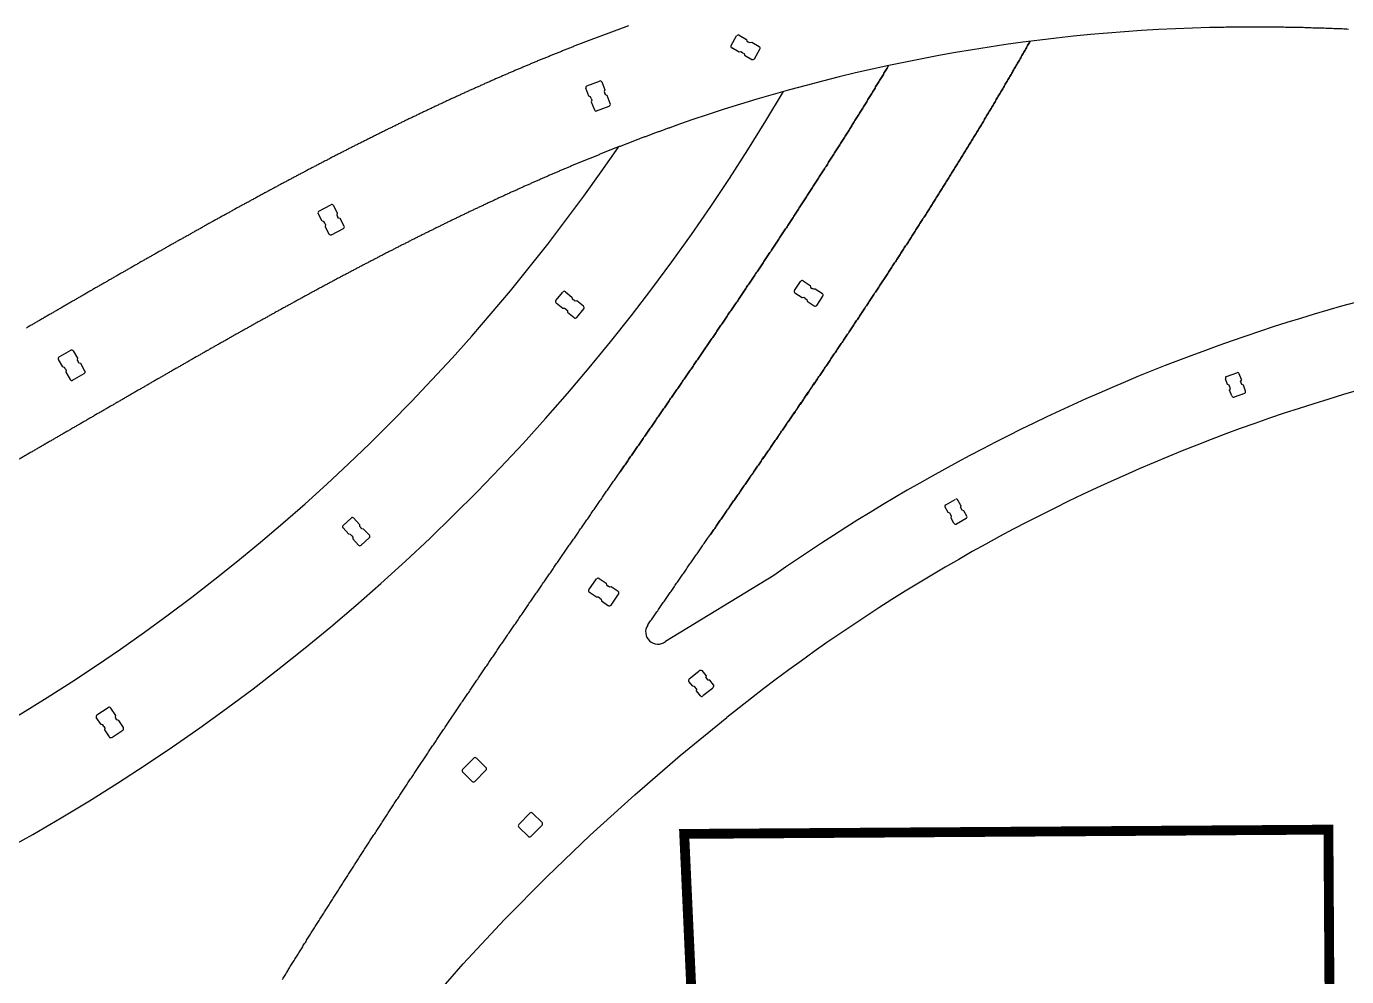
# Model space of a CAD drawing. Header units: inches. Extents: x 499362 to 502582, y 2542122 to 2545349.
# Drawn here: x 501401.6 to 501509.7, y 2543410.5 to 2543488.3 of the extents above; entities that cross this region are included whole.
import ezdxf

# ---------------------------------------------------------------- set-up
doc = ezdxf.new("R2010")
doc.units = ezdxf.units.IN
doc.header["$MEASUREMENT"] = 0
doc.linetypes.add('ACAD_ISO04W100', pattern=[30, 24, -3, 0, -3])
doc.linetypes.add('DASH', pattern=[0.35, 0.25, -0.1])
doc.layers.add('0-段落划分', color=2, linetype='Continuous')
doc.layers.add('桥-立柱', color=5, linetype='Continuous')

# ---------------------------------------------------------------- blocks, each defined once
blk = doc.blocks.new('A$C035667EC')
at = {"layer": '桥-立柱', "color": 1, "linetype": 'Continuous'}
for p, q in [((501459.35, 2543486.75), (501459.8, 2543487.53)), ((501460.01, 2543487.58), (501460.61, 2543487.23)), ((501460.61, 2543487.23), (501460.65, 2543487.1)), ((501460.65, 2543487.1), (501460.78, 2543487.02)), ((501460.91, 2543486.95), (501460.78, 2543487.02)), ((501461.05, 2543486.98), (501460.91, 2543486.95)), ((501461.65, 2543486.64), (501461.05, 2543486.98)), ((501460.02, 2543486.19), (501459.41, 2543486.54)), ((501460.15, 2543486.23), (501460.02, 2543486.19)), ((501460.28, 2543486.15), (501460.15, 2543486.23)), ((501460.28, 2543486.15), (501460.41, 2543486.08)), ((501460.41, 2543486.08), (501460.45, 2543485.94)), ((501460.45, 2543485.94), (501461.06, 2543485.6)), ((501461.26, 2543485.65), (501461.71, 2543486.43)), ((501447.54, 2543483.43), (501448.57, 2543483.83)), ((501448.76, 2543483.75), (501449.02, 2543483.1)), ((501447.71, 2543482.59), (501447.46, 2543483.24)), ((501447.84, 2543482.53), (501447.71, 2543482.59)), ((501447.9, 2543482.39), (501447.84, 2543482.53)), ((501447.9, 2543482.39), (501447.95, 2543482.25)), ((501449.02, 2543483.1), (501448.96, 2543482.97)), ((501448.96, 2543482.97), (501449.01, 2543482.83)), ((501449.07, 2543482.69), (501449.01, 2543482.83)), ((501449.2, 2543482.63), (501449.07, 2543482.69)), ((501449.45, 2543481.98), (501449.2, 2543482.63)), ((501447.95, 2543482.25), (501447.89, 2543482.12)), ((501447.89, 2543482.12), (501448.15, 2543481.47)), ((501448.34, 2543481.38), (501449.37, 2543481.78)), ((501425.87, 2543472.36), (501425.54, 2543472.98)), ((501425.6, 2543473.18), (501426.58, 2543473.69)), ((501426.78, 2543473.63), (501427.1, 2543473.01)), ((501427.1, 2543473.01), (501427.06, 2543472.87)), ((501427.06, 2543472.87), (501427.13, 2543472.74)), ((501427.2, 2543472.61), (501427.13, 2543472.74)), ((501426, 2543472.32), (501425.87, 2543472.36)), ((501426.07, 2543472.18), (501426, 2543472.32)), ((501426.07, 2543472.18), (501426.14, 2543472.05)), ((501426.14, 2543472.05), (501426.1, 2543471.92)), ((501426.1, 2543471.92), (501426.42, 2543471.3)), ((501426.63, 2543471.23), (501427.6, 2543471.75)), ((501427.34, 2543472.57), (501427.2, 2543472.61)), ((501427.66, 2543471.95), (501427.34, 2543472.57)), ((501464.54, 2543466.67), (501465.04, 2543467.42)), ((501465.24, 2543467.46), (501465.83, 2543467.07)), ((501445, 2543465.85), (501445.57, 2543466.55)), ((501445.78, 2543466.57), (501446.32, 2543466.13)), ((501465.16, 2543466.07), (501464.58, 2543466.46)), ((501465.83, 2543467.07), (501465.85, 2543466.93)), ((501465.85, 2543466.93), (501465.98, 2543466.85)), ((501466.1, 2543466.77), (501465.98, 2543466.85)), ((501466.24, 2543466.79), (501466.1, 2543466.77)), ((501466.82, 2543466.41), (501466.24, 2543466.79)), ((501466.37, 2543465.45), (501466.87, 2543466.2)), ((501445.57, 2543465.2), (501445.03, 2543465.64)), ((501445.71, 2543465.21), (501445.57, 2543465.2)), ((501445.83, 2543465.12), (501445.71, 2543465.21)), ((501445.83, 2543465.12), (501445.95, 2543465.03)), ((501446.32, 2543466.13), (501446.34, 2543465.99)), ((501446.34, 2543465.99), (501446.46, 2543465.9)), ((501446.57, 2543465.81), (501446.46, 2543465.9)), ((501446.71, 2543465.82), (501446.57, 2543465.81)), ((501447.26, 2543465.38), (501446.71, 2543465.82)), ((501446.72, 2543464.47), (501447.28, 2543465.17)), ((501465.3, 2543466.1), (501465.16, 2543466.07)), ((501465.42, 2543466.02), (501465.3, 2543466.1)), ((501465.42, 2543466.02), (501465.55, 2543465.93)), ((501465.55, 2543465.93), (501465.58, 2543465.8)), ((501465.58, 2543465.8), (501466.16, 2543465.41)), ((501445.95, 2543465.03), (501445.96, 2543464.89)), ((501445.96, 2543464.89), (501446.51, 2543464.45)), ((501404.62, 2543460.42), (501404.27, 2543461.02)), ((501404.33, 2543461.23), (501405.28, 2543461.78)), ((501405.48, 2543461.73), (501405.84, 2543461.12)), ((501405.84, 2543461.12), (501405.8, 2543460.98)), ((501405.8, 2543460.98), (501405.87, 2543460.85)), ((501405.95, 2543460.72), (501405.87, 2543460.85)), ((501404.76, 2543460.38), (501404.62, 2543460.42)), ((501404.84, 2543460.25), (501404.76, 2543460.38)), ((501404.84, 2543460.25), (501404.91, 2543460.12)), ((501404.91, 2543460.12), (501404.88, 2543459.99)), ((501404.88, 2543459.99), (501405.23, 2543459.38)), ((501405.43, 2543459.33), (501406.38, 2543459.88)), ((501406.09, 2543460.69), (501405.95, 2543460.72)), ((501406.44, 2543460.08), (501406.09, 2543460.69)), ((501427.58, 2543447.44), (501428.24, 2543448.04)), ((501428.46, 2543448.03), (501428.93, 2543447.51)), ((501428.04, 2543446.71), (501427.57, 2543447.23)), ((501428.18, 2543446.7), (501428.04, 2543446.71)), ((501428.28, 2543446.59), (501428.18, 2543446.7)), ((501428.93, 2543447.51), (501428.92, 2543447.37)), ((501428.92, 2543447.37), (501429.02, 2543447.26)), ((501429.12, 2543447.15), (501429.02, 2543447.26)), ((501429.26, 2543447.14), (501429.12, 2543447.15)), ((501429.73, 2543446.63), (501429.26, 2543447.14)), ((501428.28, 2543446.59), (501428.38, 2543446.48)), ((501428.38, 2543446.48), (501428.38, 2543446.34)), ((501428.38, 2543446.34), (501428.85, 2543445.82)), ((501429.06, 2543445.81), (501429.72, 2543446.41)), ((501447.71, 2543442.15), (501448.33, 2543443.06)), ((501448.54, 2543443.1), (501449.12, 2543442.7)), ((501449.12, 2543442.7), (501449.14, 2543442.56)), ((501449.14, 2543442.56), (501449.27, 2543442.47)), ((501449.39, 2543442.39), (501449.27, 2543442.47)), ((501449.53, 2543442.41), (501449.39, 2543442.39)), ((501450.11, 2543442.02), (501449.53, 2543442.41)), ((501448.32, 2543441.55), (501447.75, 2543441.94)), ((501448.46, 2543441.57), (501448.32, 2543441.55)), ((501448.59, 2543441.49), (501448.46, 2543441.57)), ((501448.59, 2543441.49), (501448.71, 2543441.4)), ((501448.71, 2543441.4), (501448.73, 2543441.26)), ((501449.52, 2543440.9), (501450.14, 2543441.81)), ((501448.73, 2543441.26), (501449.31, 2543440.86)), ((501455.92, 2543434.87), (501456.7, 2543435.5)), ((501457.3, 2543435.15), (501456.99, 2543435.54)), ((501457.3, 2543435.15), (501457.28, 2543435.01)), ((501457.47, 2543434.77), (501457.28, 2543435.01)), ((501456.21, 2543434.27), (501455.89, 2543434.66)), ((501456.35, 2543434.25), (501456.21, 2543434.27)), ((501456.54, 2543434.02), (501456.35, 2543434.25)), ((501456.52, 2543433.88), (501456.54, 2543434.02)), ((501456.83, 2543433.49), (501456.52, 2543433.88)), ((501457.82, 2543434.09), (501457.04, 2543433.47)), ((501457.61, 2543434.76), (501457.47, 2543434.77)), ((501457.92, 2543434.37), (501457.61, 2543434.76)), ((501407.76, 2543431.12), (501407.37, 2543431.7)), ((501407.42, 2543431.91), (501408.34, 2543432.51)), ((501408.54, 2543432.47), (501408.93, 2543431.88)), ((501408.93, 2543431.88), (501408.9, 2543431.75)), ((501408.9, 2543431.75), (501408.98, 2543431.62)), ((501409.06, 2543431.5), (501408.98, 2543431.62)), ((501407.9, 2543431.09), (501407.76, 2543431.12)), ((501407.98, 2543430.96), (501407.9, 2543431.09)), ((501407.98, 2543430.96), (501408.06, 2543430.84)), ((501408.06, 2543430.84), (501408.03, 2543430.7)), ((501408.03, 2543430.7), (501408.42, 2543430.11)), ((501408.63, 2543430.07), (501409.54, 2543430.67)), ((501409.2, 2543431.47), (501409.06, 2543431.5)), ((501409.59, 2543430.88), (501409.2, 2543431.47)), ((501438.27, 2543428.37), (501437.36, 2543427.44)), ((501439.27, 2543427.6), (501438.49, 2543428.37)), ((501438.15, 2543426.46), (501437.37, 2543427.23)), ((501439.27, 2543427.39), (501438.36, 2543426.46)), ((501442.87, 2543423.87), (501441.96, 2543422.94)), ((501443.87, 2543423.1), (501443.08, 2543423.87)), ((501442.75, 2543421.96), (501441.96, 2543422.73)), ((501443.87, 2543422.89), (501442.96, 2543421.96))]:
    blk.add_line(p, q, dxfattribs=at)
at = {"layer": '桥-立柱', "color": 1, "ltscale": 10}
for p, q in [((501499.92, 2543459.64), (501500.77, 2543459.94)), ((501501.13, 2543459.38), (501500.96, 2543459.85)), ((501500, 2543458.98), (501499.83, 2543459.45)), ((501500.13, 2543458.92), (501500, 2543458.98)), ((501500.23, 2543458.63), (501500.13, 2543458.92)), ((501500.17, 2543458.51), (501500.23, 2543458.63)), ((501501.13, 2543459.38), (501501.07, 2543459.25)), ((501501.17, 2543458.97), (501501.07, 2543459.25)), ((501501.3, 2543458.91), (501501.17, 2543458.97)), ((501501.47, 2543458.44), (501501.3, 2543458.91)), ((501500.34, 2543458.04), (501500.17, 2543458.51)), ((501501.38, 2543458.25), (501500.53, 2543457.94)), ((501477.11, 2543448.48), (501476.87, 2543448.92)), ((501476.93, 2543449.12), (501477.71, 2543449.56)), ((501478.16, 2543449.07), (501477.92, 2543449.5)), ((501478.16, 2543449.07), (501478.12, 2543448.93)), ((501478.27, 2543448.67), (501478.12, 2543448.93)), ((501477.25, 2543448.44), (501477.11, 2543448.48)), ((501477.4, 2543448.18), (501477.25, 2543448.44)), ((501477.36, 2543448.04), (501477.4, 2543448.18)), ((501477.6, 2543447.61), (501477.36, 2543448.04)), ((501478.59, 2543447.99), (501477.81, 2543447.55)), ((501478.41, 2543448.63), (501478.27, 2543448.67)), ((501478.65, 2543448.19), (501478.41, 2543448.63))]:
    blk.add_line(p, q, dxfattribs=at)
at = {"layer": '桥-立柱', "color": 1, "linetype": 'Continuous'}
for centre, radius, start, end in [((501459.48, 2543486.67), 0.15, 150.1613, 240.1613), ((501459.93, 2543487.45), 0.15, 60.1613, 150.1613), ((501461.13, 2543485.73), 0.15, 240.1613, 330.1613), ((501461.58, 2543486.51), 0.15, 330.1613, 60.1613), ((501448.62, 2543483.69), 0.15, 21.344, 111.344), ((501447.6, 2543483.29), 0.15, 111.344, 201.344), ((501448.29, 2543481.52), 0.15, 201.344, 291.344), ((501449.31, 2543481.92), 0.15, 291.344, 21.344), ((501425.67, 2543473.05), 0.15, 117.7663, 207.7663), ((501426.65, 2543473.56), 0.15, 27.7663, 117.7663), ((501427.53, 2543471.88), 0.15, 297.7663, 27.7663), ((501426.56, 2543471.37), 0.15, 207.7663, 297.7663), ((501465.16, 2543467.34), 0.15, 56.3032, 146.3032), ((501445.69, 2543466.46), 0.15, 51.2088, 141.2088), ((501464.66, 2543466.59), 0.15, 146.3032, 236.3032), ((501466.74, 2543466.28), 0.15, 326.3032, 56.3032), ((501445.12, 2543465.75), 0.15, 141.2088, 231.2088), ((501447.17, 2543465.27), 0.15, 321.2088, 51.2088), ((501466.24, 2543465.53), 0.15, 236.3032, 326.3032), ((501446.6, 2543464.56), 0.15, 231.2088, 321.2088), ((501404.4, 2543461.1), 0.15, 120.0944, 210.0944), ((501405.35, 2543461.65), 0.15, 30.0944, 120.0944), ((501406.31, 2543460.01), 0.15, 300.0944, 30.0944), ((501405.36, 2543459.46), 0.15, 210.0944, 300.0944), ((501428.35, 2543447.93), 0.15, 42.2564, 132.2564), ((501427.68, 2543447.33), 0.15, 132.2564, 222.2564), ((501428.96, 2543445.92), 0.15, 222.2564, 312.2564), ((501429.62, 2543446.53), 0.15, 312.2564, 42.2564), ((501448.46, 2543442.97), 0.15, 55.4091, 145.4091), ((501447.83, 2543442.07), 0.15, 145.4091, 235.4091), ((501450.02, 2543441.89), 0.15, 325.4091, 55.4091), ((501449.4, 2543440.99), 0.15, 235.4091, 325.4091), ((501456.01, 2543434.75), 0.15, 128.7335, 218.7335), ((501456.87, 2543435.3), 0.264, 64.2258, 131.3138), ((501457.67, 2543434.31), 0.264, 306.1533, 13.2413), ((501456.95, 2543433.58), 0.15, 218.7335, 308.7335), ((501407.5, 2543431.78), 0.15, 123.3039, 213.3039), ((501408.42, 2543432.39), 0.15, 33.3039, 123.3039), ((501409.46, 2543430.8), 0.15, 303.3039, 33.3039), ((501408.54, 2543430.2), 0.15, 213.3039, 303.3039), ((501438.38, 2543428.27), 0.15, 45.6108, 135.6108), ((501437.47, 2543427.34), 0.15, 135.6108, 225.6108), ((501439.17, 2543427.5), 0.15, 315.6108, 45.6108), ((501438.26, 2543426.57), 0.15, 225.6108, 315.6108), ((501442.07, 2543422.84), 0.15, 135.6108, 225.6108), ((501442.98, 2543423.77), 0.15, 45.6108, 135.6108), ((501443.76, 2543423), 0.15, 315.6108, 45.6108), ((501442.85, 2543422.07), 0.15, 225.6108, 315.6108)]:
    blk.add_arc(centre, radius, start, end, dxfattribs=at)
at = {"layer": '桥-立柱', "color": 1, "ltscale": 10}
for centre, start, end in [((501500.82, 2543459.8), 19.6349, 109.6349), ((501499.97, 2543459.5), 109.6349, 199.6349), ((501500.48, 2543458.09), 199.6349, 289.6349), ((501501.33, 2543458.39), 289.6349, 19.6349), ((501477, 2543448.99), 119.1842, 209.1842), ((501477.79, 2543449.43), 29.1842, 119.1842), ((501478.52, 2543448.12), 299.1842, 29.1842), ((501477.73, 2543447.68), 209.1842, 299.1842)]:
    blk.add_arc(centre, 0.15, start, end, dxfattribs=at)
blk = doc.blocks.new('A$C3A006F90')
at = {"layer": '0-段落划分', "color": 2}
blk.add_line((501462.85, 2543443.33), (501453.98, 2543437.93), dxfattribs=at)
at = {"layer": '0-段落划分', "color": 2, "flags": 128}
for points in [[(501450.95, 2543488.35, -0.000515), (501450.66, 2543488.24, -0.000512), (501450.36, 2543488.14, -0.000509), (501450.07, 2543488.03, -0.000506), (501449.77, 2543487.92, -0.000503), (501449.48, 2543487.81, -0.0005), (501449.19, 2543487.7, -0.000497), (501448.89, 2543487.59, -0.000494), (501448.6, 2543487.48, -0.000491), (501448.31, 2543487.37, -0.000489), (501448.01, 2543487.26, -0.000486), (501447.72, 2543487.15, -0.000483), (501447.43, 2543487.04, -0.00048), (501447.14, 2543486.92, -0.000477), (501446.85, 2543486.81, -0.000474), (501446.55, 2543486.7, -0.000471), (501446.26, 2543486.58, -0.000468), (501445.97, 2543486.47, -0.000465), (501445.68, 2543486.35, -0.000462), (501445.39, 2543486.23, -0.000459), (501445.1, 2543486.12, -0.000456), (501444.81, 2543486, -0.000453), (501444.52, 2543485.88, -0.00045), (501444.23, 2543485.76, -0.000447), (501443.94, 2543485.65, -0.000444), (501443.65, 2543485.53, -0.000441), (501443.36, 2543485.41, -0.000438), (501443.07, 2543485.29, -0.000435), (501442.79, 2543485.16, -0.000433), (501442.5, 2543485.04, -0.00043), (501442.21, 2543484.92, -0.000427), (501441.92, 2543484.8, -0.000424), (501441.63, 2543484.68, -0.000421), (501441.35, 2543484.55, -0.000418), (501441.06, 2543484.43, -0.000415), (501440.77, 2543484.31, -0.000412), (501440.49, 2543484.18, -0.000409), (501440.2, 2543484.06, -0.000406), (501439.91, 2543483.93, -0.000403), (501439.63, 2543483.8, -0.0004), (501439.34, 2543483.68, -0.000397), (501439.05, 2543483.55, -0.000394), (501438.77, 2543483.42, -0.000391), (501438.48, 2543483.29, -0.000388), (501438.2, 2543483.17, -0.000385), (501437.91, 2543483.04, -0.000383), (501437.63, 2543482.91, -0.00038), (501437.34, 2543482.78, -0.000377), (501437.06, 2543482.65, -0.000374), (501436.78, 2543482.52, -0.000371), (501436.49, 2543482.39, -0.000368), (501436.21, 2543482.26, -0.000365), (501435.93, 2543482.13, -0.000362), (501435.64, 2543481.99, -0.000359), (501435.36, 2543481.86, -0.000356), (501435.08, 2543481.73, -0.000353), (501434.79, 2543481.59, -0.00035), (501434.51, 2543481.46, -0.000347), (501434.23, 2543481.33, -0.000344), (501433.95, 2543481.19, -0.000341), (501433.66, 2543481.06, -0.000339), (501433.38, 2543480.92, -0.000336), (501433.1, 2543480.79, -0.000333), (501432.82, 2543480.65, -0.00033), (501432.54, 2543480.52, -0.000327), (501432.26, 2543480.38, -0.000324), (501431.98, 2543480.24, -0.000321), (501431.7, 2543480.1, -0.000318), (501431.42, 2543479.97, -0.000315), (501431.14, 2543479.83, -0.000312), (501430.86, 2543479.69, -0.000309), (501430.58, 2543479.55, -0.000306), (501430.3, 2543479.41, -0.000303), (501430.02, 2543479.27, -0.0003), (501429.74, 2543479.13, -0.000298), (501429.46, 2543478.99, -0.000295), (501429.18, 2543478.85, -0.000292), (501428.9, 2543478.71, -0.000289), (501428.62, 2543478.57, -0.000286), (501428.34, 2543478.43, -0.000283), (501428.07, 2543478.29, -0.00028), (501427.79, 2543478.15, -0.000277), (501427.51, 2543478, -0.000274), (501427.23, 2543477.86, -0.000271), (501426.95, 2543477.72, -0.000268), (501426.68, 2543477.58, -0.000265), (501426.4, 2543477.43, -0.000262), (501426.12, 2543477.29, -0.00026), (501425.84, 2543477.15, -0.000257), (501425.57, 2543477, -0.000254), (501425.29, 2543476.86, -0.000251), (501425.01, 2543476.71, -0.000248), (501424.74, 2543476.57, -0.000245), (501424.46, 2543476.42, -0.000242), (501424.19, 2543476.28, -0.000239), (501423.91, 2543476.13, -0.000236), (501423.63, 2543475.98, -0.000233), (501423.36, 2543475.84, -0.00023), (501423.08, 2543475.69, -0.000227), (501422.81, 2543475.54, -0.000225), (501422.53, 2543475.4, -0.000222), (501422.26, 2543475.25, -0.000219), (501421.98, 2543475.1, -0.000216), (501421.71, 2543474.95, -0.000213), (501421.43, 2543474.81, -0.00021), (501421.16, 2543474.66, -0.000207), (501420.88, 2543474.51, -0.000204), (501420.61, 2543474.36, -0.000201), (501420.34, 2543474.21, -0.000198), (501420.06, 2543474.06, -0.000195), (501419.79, 2543473.91, -0.000193), (501419.51, 2543473.76, -0.00019), (501419.24, 2543473.62, -0.000187), (501418.97, 2543473.47, -0.000184), (501418.69, 2543473.32, -0.000181), (501418.42, 2543473.16, -0.000178), (501418.15, 2543473.01, -0.000175), (501417.88, 2543472.86, -0.000172), (501417.6, 2543472.71, -0.000169), (501417.33, 2543472.56, -0.000166), (501417.06, 2543472.41, -0.000163), (501416.78, 2543472.26, -0.000161), (501416.51, 2543472.11, -0.000158), (501416.24, 2543471.96, -0.000155), (501415.97, 2543471.8, -0.000152), (501415.7, 2543471.65, -0.000149), (501415.42, 2543471.5, -0.000146), (501415.15, 2543471.35, -0.000143), (501414.88, 2543471.19, -0.00014), (501414.61, 2543471.04, -0.000137), (501414.34, 2543470.89, -0.000134), (501414.06, 2543470.74, -0.000132), (501413.79, 2543470.58, -0.000129), (501413.52, 2543470.43, -0.000126), (501413.25, 2543470.28, -0.000122), (501412.98, 2543470.12, -0.00012), (501412.71, 2543469.97, -0.000117), (501412.44, 2543469.82, -0.000114), (501412.17, 2543469.66, -0.000111), (501411.9, 2543469.51, -0.000108), (501411.63, 2543469.35, -0.000105), (501411.35, 2543469.2, -0.000102), (501411.08, 2543469.05, -0.000099), (501410.81, 2543468.89, -0.000097), (501410.54, 2543468.74, -0.000094), (501410.27, 2543468.58, -0.000091), (501410, 2543468.43, -0.000088), (501409.73, 2543468.27, -0.000085), (501409.46, 2543468.12, -0.000082), (501409.19, 2543467.96, -0.000079), (501408.92, 2543467.81, -0.000076), (501408.65, 2543467.65, -0.000073), (501408.38, 2543467.5, -0.000071), (501408.11, 2543467.34, -0.000068), (501407.84, 2543467.19, -0.000065), (501407.57, 2543467.03, -0.000062), (501407.3, 2543466.88, -0.000059), (501407.03, 2543466.72, -0.000056), (501406.76, 2543466.57, -0.000053), (501406.49, 2543466.41, -0.00005), (501406.22, 2543466.25, -0.000048), (501405.95, 2543466.1, -0.000045), (501405.68, 2543465.94, -0.000042), (501405.41, 2543465.79, -0.000039), (501405.14, 2543465.63, -0.000036), (501404.88, 2543465.48, -0.000033), (501404.61, 2543465.32, -0.00003), (501404.34, 2543465.16, -0.000027), (501404.07, 2543465.01, -0.000024), (501403.8, 2543464.85, -0.000022), (501403.53, 2543464.7, -0.000019), (501403.26, 2543464.54, -0.000016), (501402.99, 2543464.38, -0.000013), (501402.72, 2543464.23, -0.00001), (501402.45, 2543464.07, -0.000007), (501402.18, 2543463.91, -0.000004), (501401.91, 2543463.76, -0.000001), (501401.64, 2543463.6, -0.000001)], [(501509.91, 2543488.06, -0.000326), (501509.65, 2543488.08, -0.000328), (501509.38, 2543488.09, -0.00033), (501509.11, 2543488.1, -0.000332), (501508.85, 2543488.11, -0.000335), (501508.58, 2543488.12, -0.000337), (501508.32, 2543488.13, -0.000339), (501508.05, 2543488.14, -0.000341), (501507.78, 2543488.15, -0.000343), (501507.52, 2543488.16, -0.000345), (501507.25, 2543488.17, -0.000348), (501506.99, 2543488.17, -0.00035), (501506.72, 2543488.18, -0.000352), (501506.46, 2543488.19, -0.000354), (501506.19, 2543488.2, -0.000356), (501505.93, 2543488.2, -0.000358), (501505.66, 2543488.21, -0.00036), (501505.4, 2543488.21, -0.000363), (501505.13, 2543488.22, -0.000365), (501504.87, 2543488.22, -0.000367), (501504.6, 2543488.23, -0.000369), (501504.34, 2543488.23, -0.000371), (501504.07, 2543488.23, -0.000373), (501503.81, 2543488.24, -0.000375), (501503.54, 2543488.24, -0.000377), (501503.28, 2543488.24, -0.00038), (501503.01, 2543488.24, -0.000382), (501502.75, 2543488.25, -0.000384), (501502.49, 2543488.25, -0.000386), (501502.22, 2543488.25, -0.000388), (501501.96, 2543488.25, -0.00039), (501501.69, 2543488.25, -0.000392), (501501.43, 2543488.24, -0.000394), (501501.17, 2543488.24, -0.000396), (501500.9, 2543488.24, -0.000398), (501500.64, 2543488.24, -0.000401), (501500.37, 2543488.24, -0.000403), (501500.11, 2543488.23, -0.000405), (501499.85, 2543488.23, -0.000407), (501499.58, 2543488.22, -0.000409), (501499.32, 2543488.22, -0.000411), (501499.06, 2543488.21, -0.000413), (501498.79, 2543488.21, -0.000438), (501498.52, 2543488.2, -0.000438)], [(501457.66, 2543446.69, -0.000002), (501457.89, 2543447.03, -0.000005), (501458.12, 2543447.36, -0.000008), (501458.35, 2543447.69, -0.000012), (501458.58, 2543448.03, -0.000015), (501458.81, 2543448.36, -0.000018), (501459.04, 2543448.69, -0.000022), (501459.27, 2543449.03, -0.000025), (501459.5, 2543449.36, -0.000028), (501459.73, 2543449.7, -0.000031), (501459.97, 2543450.03, -0.000035), (501460.2, 2543450.37, -0.000038), (501460.43, 2543450.7, -0.000041), (501460.66, 2543451.03, -0.000045), (501460.89, 2543451.37, -0.000048), (501461.12, 2543451.7, -0.000051), (501461.35, 2543452.04, -0.000055), (501461.58, 2543452.37, -0.000058), (501461.81, 2543452.71, -0.000061), (501462.04, 2543453.04, -0.000065), (501462.28, 2543453.38, -0.000068), (501462.51, 2543453.72, -0.000071), (501462.74, 2543454.05, -0.000075), (501462.97, 2543454.39, -0.000078), (501463.2, 2543454.72, -0.000081), (501463.43, 2543455.06, -0.000084), (501463.66, 2543455.4, -0.000088), (501463.89, 2543455.73, -0.000091), (501464.12, 2543456.07, -0.000094), (501464.35, 2543456.41, -0.000098), (501464.58, 2543456.74, -0.000101), (501464.81, 2543457.08, -0.000104), (501465.04, 2543457.42, -0.000108), (501465.27, 2543457.76, -0.000111), (501465.5, 2543458.09, -0.000114), (501465.73, 2543458.43, -0.000118), (501465.96, 2543458.77, -0.000121), (501466.19, 2543459.11, -0.000125), (501466.43, 2543459.45, -0.00013), (501466.66, 2543459.79, -0.000134), (501466.89, 2543460.13, -0.000137), (501467.12, 2543460.47, -0.00014), (501467.34, 2543460.81, -0.000144), (501467.57, 2543461.15, -0.000147), (501467.8, 2543461.49, -0.000151), (501468.03, 2543461.83, -0.000154), (501468.26, 2543462.17, -0.000158), (501468.49, 2543462.51, -0.000161), (501468.72, 2543462.85, -0.000165), (501468.95, 2543463.19, -0.000168), (501469.17, 2543463.53, -0.000172), (501469.4, 2543463.87, -0.000175), (501469.63, 2543464.22, -0.000179), (501469.86, 2543464.56, -0.000182), (501470.09, 2543464.9, -0.000186), (501470.31, 2543465.24, -0.000189), (501470.54, 2543465.59, -0.000193), (501470.77, 2543465.93, -0.000196), (501470.99, 2543466.27, -0.0002), (501471.22, 2543466.62, -0.000203), (501471.45, 2543466.96, -0.000207), (501471.67, 2543467.3, -0.00021), (501471.9, 2543467.65, -0.000214), (501472.12, 2543467.99, -0.000217), (501472.35, 2543468.34, -0.000221), (501472.57, 2543468.68, -0.000224), (501472.8, 2543469.03, -0.000228), (501473.02, 2543469.37, -0.000232), (501473.25, 2543469.72, -0.000235), (501473.47, 2543470.07, -0.000239), (501473.7, 2543470.41, -0.000242), (501473.92, 2543470.76, -0.000246), (501474.14, 2543471.11, -0.000249), (501474.37, 2543471.46, -0.000253), (501474.59, 2543471.8, -0.000257), (501474.81, 2543472.15, -0.00026), (501475.03, 2543472.5, -0.000264), (501475.26, 2543472.85, -0.000267), (501475.48, 2543473.2, -0.000271), (501475.7, 2543473.55, -0.000274), (501475.92, 2543473.9, -0.000278), (501476.14, 2543474.25, -0.000282), (501476.36, 2543474.6, -0.000285), (501476.58, 2543474.95, -0.000289), (501476.8, 2543475.3, -0.000293), (501477.02, 2543475.65, -0.000296), (501477.24, 2543476, -0.0003), (501477.46, 2543476.36, -0.000303), (501477.68, 2543476.71, -0.000307), (501477.9, 2543477.06, -0.000311), (501478.11, 2543477.41, -0.000314), (501478.33, 2543477.77, -0.000318), (501478.55, 2543478.12, -0.000322), (501478.76, 2543478.48, -0.000325), (501478.98, 2543478.83, -0.000329), (501479.2, 2543479.19, -0.000332), (501479.41, 2543479.54, -0.000336), (501479.63, 2543479.9, -0.00034), (501479.84, 2543480.25, -0.000343), (501480.06, 2543480.61, -0.000347), (501480.27, 2543480.97, -0.000351), (501480.48, 2543481.32, -0.000354), (501480.7, 2543481.68, -0.000358), (501480.91, 2543482.04, -0.000362), (501481.12, 2543482.4, -0.000366), (501481.33, 2543482.75, -0.000369), (501481.54, 2543483.11, -0.000373), (501481.75, 2543483.47, -0.000377), (501481.96, 2543483.83, -0.00038), (501482.17, 2543484.19, -0.000384), (501482.38, 2543484.55, -0.000388), (501482.59, 2543484.91, -0.000391), (501482.8, 2543485.28, -0.000395), (501483.01, 2543485.64, -0.000399), (501483.22, 2543486, -0.000403), (501483.42, 2543486.36, -0.000406), (501483.63, 2543486.73, -0.000395), (501483.83, 2543487.08, -0.000395)], [(501483.83, 2543487.08, 0.000395), (501483.63, 2543486.73, 0.000406), (501483.42, 2543486.36, 0.000403), (501483.22, 2543486, 0.000399), (501483.01, 2543485.64, 0.000395), (501482.8, 2543485.28, 0.000391), (501482.59, 2543484.91, 0.000388), (501482.38, 2543484.55, 0.000384), (501482.17, 2543484.19, 0.00038), (501481.96, 2543483.83, 0.000377), (501481.75, 2543483.47, 0.000373), (501481.54, 2543483.11, 0.000369), (501481.33, 2543482.75, 0.000366), (501481.12, 2543482.4, 0.000362), (501480.91, 2543482.04, 0.000358), (501480.7, 2543481.68, 0.000354), (501480.48, 2543481.32, 0.000351), (501480.27, 2543480.97, 0.000347), (501480.06, 2543480.61, 0.000343), (501479.84, 2543480.25, 0.00034), (501479.63, 2543479.9, 0.000336), (501479.41, 2543479.54, 0.000332), (501479.2, 2543479.19, 0.000329), (501478.98, 2543478.83, 0.000325), (501478.76, 2543478.48, 0.000322), (501478.55, 2543478.12, 0.000318), (501478.33, 2543477.77, 0.000314), (501478.11, 2543477.41, 0.000311), (501477.9, 2543477.06, 0.000307), (501477.68, 2543476.71, 0.000303), (501477.46, 2543476.36, 0.0003), (501477.24, 2543476, 0.000296), (501477.02, 2543475.65, 0.000293), (501476.8, 2543475.3, 0.000289), (501476.58, 2543474.95, 0.000285), (501476.36, 2543474.6, 0.000282), (501476.14, 2543474.25, 0.000278), (501475.92, 2543473.9, 0.000274), (501475.7, 2543473.55, 0.000271), (501475.48, 2543473.2, 0.000267), (501475.26, 2543472.85, 0.000264), (501475.03, 2543472.5, 0.00026), (501474.81, 2543472.15, 0.000257), (501474.59, 2543471.8, 0.000253), (501474.37, 2543471.46, 0.000249), (501474.14, 2543471.11, 0.000246), (501473.92, 2543470.76, 0.000242), (501473.7, 2543470.41, 0.000239), (501473.47, 2543470.07, 0.000235), (501473.25, 2543469.72, 0.000232), (501473.02, 2543469.37, 0.000228), (501472.8, 2543469.03, 0.000224), (501472.57, 2543468.68, 0.000221), (501472.35, 2543468.34, 0.000217), (501472.12, 2543467.99, 0.000214), (501471.9, 2543467.65, 0.00021), (501471.67, 2543467.3, 0.000207), (501471.45, 2543466.96, 0.000203), (501471.22, 2543466.62, 0.0002), (501470.99, 2543466.27, 0.000196), (501470.77, 2543465.93, 0.000193), (501470.54, 2543465.59, 0.000189), (501470.31, 2543465.24, 0.000186), (501470.09, 2543464.9, 0.000182), (501469.86, 2543464.56, 0.000179), (501469.63, 2543464.22, 0.000175), (501469.4, 2543463.87, 0.000172), (501469.17, 2543463.53, 0.000168), (501468.95, 2543463.19, 0.000165), (501468.72, 2543462.85, 0.000161), (501468.49, 2543462.51, 0.000158), (501468.26, 2543462.17, 0.000154), (501468.03, 2543461.83, 0.000151), (501467.8, 2543461.49, 0.000147), (501467.57, 2543461.15, 0.000144), (501467.34, 2543460.81, 0.00014), (501467.12, 2543460.47, 0.000137), (501466.89, 2543460.13, 0.000134), (501466.66, 2543459.79, 0.00013), (501466.43, 2543459.45, 0.000125), (501466.2, 2543459.12, 0.000121), (501465.97, 2543458.78, 0.000118), (501465.74, 2543458.44, 0.000114), (501465.51, 2543458.1, 0.000111), (501465.28, 2543457.76, 0.000108), (501465.05, 2543457.42, 0.000104), (501464.82, 2543457.09, 0.000101), (501464.59, 2543456.75, 0.000098), (501464.36, 2543456.41, 0.000094), (501464.13, 2543456.07, 0.000091), (501463.89, 2543455.74, 0.000088), (501463.66, 2543455.4, 0.000084), (501463.43, 2543455.06, 0.000081), (501463.2, 2543454.73, 0.000078), (501462.97, 2543454.39, 0.000075), (501462.74, 2543454.05, 0.000071), (501462.51, 2543453.72, 0.000068), (501462.28, 2543453.38, 0.000065), (501462.05, 2543453.05, 0.000061), (501461.82, 2543452.71, 0.000058), (501461.58, 2543452.38, 0.000055), (501461.35, 2543452.04, 0.000051), (501461.12, 2543451.71, 0.000048), (501460.89, 2543451.37, 0.000045), (501460.66, 2543451.04, 0.000041), (501460.43, 2543450.7, 0.000038), (501460.2, 2543450.37, 0.000035), (501459.97, 2543450.03, 0.000031), (501459.74, 2543449.7, 0.000028), (501459.5, 2543449.36, 0.000025), (501459.27, 2543449.03, 0.000022), (501459.04, 2543448.7, 0.000018), (501458.81, 2543448.36, 0.000015), (501458.58, 2543448.03, 0.000012), (501458.35, 2543447.69, 0.000008), (501458.12, 2543447.36, 0.000005), (501457.89, 2543447.03, 0.000002), (501457.66, 2543446.69)], [(501450.26, 2543451.82, -0.000002), (501450.49, 2543452.15, -0.000005), (501450.72, 2543452.48, -0.000008), (501450.95, 2543452.82, -0.000012), (501451.18, 2543453.15, -0.000015), (501451.41, 2543453.48, -0.000018), (501451.64, 2543453.82, -0.000022), (501451.87, 2543454.15, -0.000025), (501452.1, 2543454.48, -0.000028), (501452.33, 2543454.82, -0.000031), (501452.56, 2543455.15, -0.000035), (501452.79, 2543455.48, -0.000038), (501453.02, 2543455.82, -0.000041), (501453.25, 2543456.15, -0.000045), (501453.48, 2543456.48, -0.000048), (501453.71, 2543456.82, -0.000051), (501453.94, 2543457.15, -0.000055), (501454.17, 2543457.48, -0.000058), (501454.4, 2543457.82, -0.000061), (501454.63, 2543458.15, -0.000065), (501454.86, 2543458.48, -0.000068), (501455.09, 2543458.82, -0.000071), (501455.32, 2543459.15, -0.000075), (501455.55, 2543459.49, -0.000078), (501455.78, 2543459.82, -0.000081), (501456.01, 2543460.15, -0.000084), (501456.24, 2543460.49, -0.000088), (501456.47, 2543460.82, -0.000091), (501456.7, 2543461.16, -0.000094), (501456.93, 2543461.49, -0.000098), (501457.15, 2543461.82, -0.000101), (501457.38, 2543462.16, -0.000104), (501457.61, 2543462.49, -0.000108), (501457.84, 2543462.83, -0.000111), (501458.07, 2543463.16, -0.000114), (501458.3, 2543463.5, -0.000118), (501458.52, 2543463.83, -0.000121), (501458.75, 2543464.17, -0.000124), (501458.98, 2543464.5, -0.000127), (501459.2, 2543464.84, -0.00013), (501459.43, 2543465.17, -0.000134), (501459.66, 2543465.51, -0.000137), (501459.89, 2543465.84, -0.00014), (501460.11, 2543466.18, -0.000144), (501460.34, 2543466.51, -0.000147), (501460.56, 2543466.85, -0.00015), (501460.79, 2543467.19, -0.000154), (501461.02, 2543467.52, -0.000157), (501461.24, 2543467.86, -0.00016), (501461.47, 2543468.19, -0.000163), (501461.69, 2543468.53, -0.000167), (501461.92, 2543468.87, -0.00017), (501462.14, 2543469.2, -0.000173), (501462.36, 2543469.54, -0.000177), (501462.59, 2543469.88, -0.00018), (501462.81, 2543470.22, -0.000183), (501463.04, 2543470.55, -0.000186), (501463.26, 2543470.89, -0.00019), (501463.48, 2543471.23, -0.000193), (501463.7, 2543471.57, -0.000196), (501463.93, 2543471.9, -0.0002), (501464.15, 2543472.24, -0.000203), (501464.37, 2543472.58, -0.000206), (501464.59, 2543472.92, -0.000209), (501464.81, 2543473.26, -0.000213), (501465.03, 2543473.6, -0.000216), (501465.25, 2543473.94, -0.000219), (501465.48, 2543474.27, -0.000223), (501465.7, 2543474.61, -0.000226), (501465.91, 2543474.95, -0.000229), (501466.13, 2543475.29, -0.000232), (501466.35, 2543475.63, -0.000236), (501466.57, 2543475.97, -0.000239), (501466.79, 2543476.31, -0.000242), (501467.01, 2543476.65, -0.000246), (501467.23, 2543477, -0.000249), (501467.44, 2543477.34, -0.000252), (501467.66, 2543477.68, -0.000255), (501467.88, 2543478.02, -0.000259), (501468.09, 2543478.36, -0.000262), (501468.31, 2543478.7, -0.000265), (501468.53, 2543479.04, -0.000268), (501468.74, 2543479.39, -0.000272), (501468.96, 2543479.73, -0.000275), (501469.17, 2543480.07, -0.000278), (501469.38, 2543480.41, -0.000282), (501469.6, 2543480.76, -0.000285), (501469.81, 2543481.1, -0.000288), (501470.02, 2543481.44, -0.000291), (501470.24, 2543481.79, -0.000295), (501470.45, 2543482.13, -0.000298), (501470.66, 2543482.48, -0.000301), (501470.87, 2543482.82, -0.000305), (501471.08, 2543483.17, -0.000308), (501471.29, 2543483.51, -0.000311), (501471.5, 2543483.86, -0.000314), (501471.71, 2543484.2, -0.000318), (501471.92, 2543484.55, -0.000321), (501472.13, 2543484.89, -0.000185), (501472.25, 2543485.09, -0.000185)], [(501472.25, 2543485.09, 0.000185), (501472.13, 2543484.89, 0.000321), (501471.92, 2543484.55, 0.000318), (501471.71, 2543484.2, 0.000314), (501471.5, 2543483.86, 0.000311), (501471.29, 2543483.51, 0.000308), (501471.08, 2543483.17, 0.000305), (501470.87, 2543482.82, 0.000301), (501470.66, 2543482.48, 0.000298), (501470.45, 2543482.13, 0.000295), (501470.24, 2543481.79, 0.000291), (501470.02, 2543481.44, 0.000288), (501469.81, 2543481.1, 0.000285), (501469.6, 2543480.76, 0.000282), (501469.38, 2543480.41, 0.000278), (501469.17, 2543480.07, 0.000275), (501468.96, 2543479.73, 0.000272), (501468.74, 2543479.39, 0.000268), (501468.53, 2543479.04, 0.000265), (501468.31, 2543478.7, 0.000262), (501468.09, 2543478.36, 0.000259), (501467.88, 2543478.02, 0.000255), (501467.66, 2543477.68, 0.000252), (501467.44, 2543477.34, 0.000249), (501467.23, 2543477, 0.000246), (501467.01, 2543476.65, 0.000242), (501466.79, 2543476.31, 0.000239), (501466.57, 2543475.97, 0.000236), (501466.35, 2543475.63, 0.000232), (501466.13, 2543475.29, 0.000229), (501465.91, 2543474.95, 0.000226), (501465.7, 2543474.61, 0.000223), (501465.48, 2543474.27, 0.000219), (501465.25, 2543473.94, 0.000216), (501465.03, 2543473.6, 0.000213), (501464.81, 2543473.26, 0.000209), (501464.59, 2543472.92, 0.000206), (501464.37, 2543472.58, 0.000203), (501464.15, 2543472.24, 0.0002), (501463.93, 2543471.9, 0.000196), (501463.7, 2543471.57, 0.000193), (501463.48, 2543471.23, 0.00019), (501463.26, 2543470.89, 0.000186), (501463.04, 2543470.55, 0.000183), (501462.81, 2543470.22, 0.00018), (501462.59, 2543469.88, 0.000177), (501462.36, 2543469.54, 0.000173), (501462.14, 2543469.2, 0.00017), (501461.92, 2543468.87, 0.000167), (501461.69, 2543468.53, 0.000163), (501461.47, 2543468.19, 0.00016), (501461.24, 2543467.86, 0.000157), (501461.02, 2543467.52, 0.000154), (501460.79, 2543467.19, 0.00015), (501460.56, 2543466.85, 0.000147), (501460.34, 2543466.51, 0.000144), (501460.11, 2543466.18, 0.00014), (501459.89, 2543465.84, 0.000137), (501459.66, 2543465.51, 0.000134), (501459.43, 2543465.17, 0.00013), (501459.2, 2543464.84, 0.000127), (501458.98, 2543464.5, 0.000124), (501458.75, 2543464.17, 0.000121), (501458.52, 2543463.83, 0.000118), (501458.29, 2543463.5, 0.000114), (501458.07, 2543463.16, 0.000111), (501457.84, 2543462.83, 0.000108), (501457.61, 2543462.49, 0.000104), (501457.38, 2543462.16, 0.000101), (501457.15, 2543461.82, 0.000098), (501456.93, 2543461.49, 0.000094), (501456.7, 2543461.16, 0.000091), (501456.47, 2543460.82, 0.000088), (501456.24, 2543460.49, 0.000084), (501456.01, 2543460.15, 0.000081), (501455.78, 2543459.82, 0.000078), (501455.55, 2543459.49, 0.000075), (501455.32, 2543459.15, 0.000071), (501455.09, 2543458.82, 0.000068), (501454.86, 2543458.48, 0.000065), (501454.63, 2543458.15, 0.000061), (501454.4, 2543457.82, 0.000058), (501454.17, 2543457.48, 0.000055), (501453.94, 2543457.15, 0.000051), (501453.71, 2543456.82, 0.000048), (501453.48, 2543456.48, 0.000045), (501453.25, 2543456.15, 0.000041), (501453.02, 2543455.82, 0.000038), (501452.79, 2543455.48, 0.000035), (501452.56, 2543455.15, 0.000031), (501452.33, 2543454.82, 0.000028), (501452.1, 2543454.48, 0.000025), (501451.87, 2543454.15, 0.000022), (501451.64, 2543453.82, 0.000018), (501451.41, 2543453.48, 0.000015), (501451.18, 2543453.15, 0.000012), (501450.95, 2543452.82, 0.000008), (501450.72, 2543452.48, 0.000005), (501450.49, 2543452.15, 0.000002), (501450.26, 2543451.82)], [(501454.84, 2543480.18, -0.000491), (501454.55, 2543480.08, -0.000463), (501454.27, 2543479.98, -0.00046), (501453.99, 2543479.88, -0.000458), (501453.72, 2543479.78, -0.000456), (501453.44, 2543479.68, -0.000453), (501453.16, 2543479.58, -0.000451), (501452.88, 2543479.48, -0.000449), (501452.61, 2543479.37, -0.000446), (501452.33, 2543479.27, -0.000444), (501452.05, 2543479.17, -0.000442), (501451.78, 2543479.06, -0.000439), (501451.5, 2543478.96, -0.000437), (501451.22, 2543478.85, -0.000435), (501450.95, 2543478.75, -0.000432), (501450.67, 2543478.64, -0.00043), (501450.4, 2543478.53, -0.000427), (501450.12, 2543478.43, -0.000425), (501449.84, 2543478.32, -0.000423), (501449.57, 2543478.21, -0.00042), (501449.29, 2543478.1, -0.000418), (501449.02, 2543477.99, -0.000416), (501448.74, 2543477.88, -0.000413), (501448.47, 2543477.77, -0.000411), (501448.19, 2543477.66, -0.000408), (501447.92, 2543477.55, -0.000406), (501447.64, 2543477.44, -0.000404), (501447.37, 2543477.32, -0.000401), (501447.09, 2543477.21, -0.000399), (501446.82, 2543477.1, -0.000397), (501446.54, 2543476.98, -0.000394), (501446.27, 2543476.87, -0.000392), (501446, 2543476.75, -0.000389), (501445.72, 2543476.64, -0.000387), (501445.45, 2543476.52, -0.000384), (501445.17, 2543476.4, -0.000382), (501444.9, 2543476.28, -0.00038), (501444.63, 2543476.17, -0.000377), (501444.35, 2543476.05, -0.000375), (501444.08, 2543475.93, -0.000372), (501443.81, 2543475.81, -0.00037), (501443.53, 2543475.69, -0.000368), (501443.26, 2543475.57, -0.000365), (501442.99, 2543475.45, -0.000363), (501442.72, 2543475.33, -0.00036), (501442.44, 2543475.21, -0.000358), (501442.17, 2543475.08, -0.000355), (501441.9, 2543474.96, -0.000353), (501441.63, 2543474.84, -0.00035), (501441.35, 2543474.72, -0.000348), (501441.08, 2543474.59, -0.000345), (501440.81, 2543474.47, -0.000343), (501440.54, 2543474.34, -0.000341), (501440.26, 2543474.22, -0.000338), (501439.99, 2543474.09, -0.000336), (501439.72, 2543473.96, -0.000333), (501439.45, 2543473.84, -0.000331), (501439.18, 2543473.71, -0.000328), (501438.91, 2543473.58, -0.000326), (501438.64, 2543473.46, -0.000323), (501438.36, 2543473.33, -0.000321), (501438.09, 2543473.2, -0.000318), (501437.82, 2543473.07, -0.000316), (501437.55, 2543472.94, -0.000313), (501437.28, 2543472.81, -0.000311), (501437.01, 2543472.68, -0.000308), (501436.74, 2543472.55, -0.000306), (501436.47, 2543472.42, -0.000303), (501436.2, 2543472.29, -0.000301), (501435.93, 2543472.16, -0.000298), (501435.66, 2543472.02, -0.000296), (501435.39, 2543471.89, -0.000293), (501435.12, 2543471.76, -0.000291), (501434.85, 2543471.62, -0.000288), (501434.58, 2543471.49, -0.000285), (501434.31, 2543471.36, -0.000283), (501434.04, 2543471.22, -0.00028), (501433.77, 2543471.09, -0.000278), (501433.5, 2543470.95, -0.000275), (501433.23, 2543470.82, -0.000273), (501432.96, 2543470.68, -0.00027), (501432.69, 2543470.54, -0.000268), (501432.42, 2543470.41, -0.000265), (501432.15, 2543470.27, -0.000263), (501431.88, 2543470.13, -0.00026), (501431.61, 2543469.99, -0.000257), (501431.34, 2543469.86, -0.000255), (501431.07, 2543469.72, -0.000252), (501430.81, 2543469.58, -0.00025), (501430.54, 2543469.44, -0.000247), (501430.27, 2543469.3, -0.000244), (501430, 2543469.16, -0.000242), (501429.73, 2543469.02, -0.000239), (501429.46, 2543468.88, -0.000237), (501429.19, 2543468.74, -0.000234), (501428.92, 2543468.6, -0.000232), (501428.66, 2543468.46, -0.000229), (501428.39, 2543468.32, -0.000226), (501428.12, 2543468.18, -0.000224), (501427.85, 2543468.03, -0.000221), (501427.58, 2543467.89, -0.000218), (501427.31, 2543467.75, -0.000216), (501427.05, 2543467.61, -0.000213), (501426.78, 2543467.46, -0.000211), (501426.51, 2543467.32, -0.000208), (501426.24, 2543467.17, -0.000205), (501425.97, 2543467.03, -0.000203), (501425.71, 2543466.89, -0.0002), (501425.44, 2543466.74, -0.000197), (501425.17, 2543466.6, -0.000195), (501424.9, 2543466.45, -0.000192), (501424.64, 2543466.31, -0.000189), (501424.37, 2543466.16, -0.000187), (501424.1, 2543466.01, -0.000184), (501423.83, 2543465.87, -0.000181), (501423.56, 2543465.72, -0.000179), (501423.3, 2543465.57, -0.000176), (501423.03, 2543465.43, -0.000173), (501422.76, 2543465.28, -0.000171), (501422.49, 2543465.13, -0.000168), (501422.23, 2543464.99, -0.000165), (501421.96, 2543464.84, -0.000163), (501421.69, 2543464.69, -0.00016), (501421.42, 2543464.54, -0.000157), (501421.16, 2543464.39, -0.000155), (501420.89, 2543464.24, -0.000152), (501420.62, 2543464.1, -0.000149), (501420.35, 2543463.95, -0.000147), (501420.09, 2543463.8, -0.000144), (501419.82, 2543463.65, -0.000141), (501419.55, 2543463.5, -0.000138), (501419.29, 2543463.35, -0.000136), (501419.02, 2543463.2, -0.000133), (501418.75, 2543463.05, -0.00013), (501418.48, 2543462.9, -0.000128), (501418.22, 2543462.75, -0.000125), (501417.95, 2543462.59, -0.000124), (501417.68, 2543462.44, -0.000122), (501417.41, 2543462.29, -0.00012), (501417.14, 2543462.14, -0.000117), (501416.88, 2543461.99, -0.000114), (501416.61, 2543461.84, -0.000111), (501416.34, 2543461.68, -0.000108), (501416.07, 2543461.53, -0.000105), (501415.81, 2543461.38, -0.000102), (501415.54, 2543461.23, -0.000099), (501415.27, 2543461.07, -0.000097), (501415, 2543460.92, -0.000094), (501414.74, 2543460.77, -0.000091), (501414.47, 2543460.62, -0.000088), (501414.2, 2543460.46, -0.000085), (501413.94, 2543460.31, -0.000082), (501413.67, 2543460.16, -0.000079), (501413.4, 2543460, -0.000076), (501413.13, 2543459.85, -0.000073), (501412.86, 2543459.69, -0.000071), (501412.6, 2543459.54, -0.000068), (501412.33, 2543459.39, -0.000065), (501412.06, 2543459.23, -0.000062), (501411.79, 2543459.08, -0.000059), (501411.53, 2543458.92, -0.000056), (501411.26, 2543458.77, -0.000053), (501410.99, 2543458.61, -0.00005), (501410.72, 2543458.46, -0.000048), (501410.45, 2543458.3, -0.000045), (501410.19, 2543458.15, -0.000042), (501409.92, 2543457.99, -0.000039), (501409.65, 2543457.84, -0.000036), (501409.38, 2543457.68, -0.000033), (501409.11, 2543457.53, -0.00003), (501408.85, 2543457.37, -0.000027), (501408.58, 2543457.22, -0.000024), (501408.31, 2543457.06, -0.000022), (501408.04, 2543456.91, -0.000019), (501407.77, 2543456.75, -0.000016), (501407.5, 2543456.6, -0.000013), (501407.23, 2543456.44, -0.00001), (501406.97, 2543456.28, -0.000007), (501406.7, 2543456.13, -0.000004), (501406.43, 2543455.97, -0.000001), (501406.16, 2543455.82, -0.000001)], [(501406.16, 2543455.82, 0.000001), (501405.89, 2543455.66, 0.000004), (501405.62, 2543455.5, 0.000007), (501405.35, 2543455.35, 0.00001), (501405.08, 2543455.19, 0.000013), (501404.81, 2543455.04, 0.000015), (501404.54, 2543454.88, 0.000018), (501404.27, 2543454.72, 0.000021), (501404, 2543454.57, 0.000024), (501403.73, 2543454.41, 0.000026), (501403.46, 2543454.26, 0.000029), (501403.19, 2543454.1, 0.000032), (501402.92, 2543453.94, 0.000035), (501402.65, 2543453.79, 0.000038), (501402.38, 2543453.63, 0.00004), (501402.11, 2543453.47, 0.000043), (501401.84, 2543453.32, 0.000046), (501401.57, 2543453.16, 0.000049), (501401.3, 2543453, 0.000052), (501401.03, 2543452.85, 0.000054)], [(501422.61, 2543410.26, 0.000226), (501422.83, 2543410.61, 0.000224), (501423.04, 2543410.95, 0.000222), (501423.25, 2543411.3, 0.00022), (501423.47, 2543411.64, 0.000218), (501423.68, 2543411.99, 0.000216), (501423.89, 2543412.33, 0.000215), (501424.11, 2543412.68, 0.000213), (501424.32, 2543413.02, 0.000211), (501424.54, 2543413.37, 0.000209), (501424.75, 2543413.71, 0.000207), (501424.97, 2543414.06, 0.000205), (501425.18, 2543414.4, 0.000203), (501425.4, 2543414.75, 0.000202), (501425.62, 2543415.09, 0.0002), (501425.83, 2543415.43, 0.000198), (501426.05, 2543415.78, 0.000196), (501426.27, 2543416.12, 0.000194), (501426.48, 2543416.46, 0.000192), (501426.7, 2543416.81, 0.000191), (501426.92, 2543417.15, 0.000189), (501427.14, 2543417.49, 0.000187), (501427.36, 2543417.83, 0.000185), (501427.57, 2543418.18, 0.000183), (501427.79, 2543418.52, 0.000181), (501428.01, 2543418.86, 0.000179), (501428.23, 2543419.2, 0.000178), (501428.45, 2543419.54, 0.000176), (501428.67, 2543419.88, 0.000174), (501428.89, 2543420.23, 0.000172), (501429.11, 2543420.57, 0.00017), (501429.33, 2543420.91, 0.000168), (501429.55, 2543421.25, 0.000167), (501429.77, 2543421.59, 0.000165), (501429.99, 2543421.93, 0.000163), (501430.22, 2543422.27, 0.000161), (501430.44, 2543422.61, 0.000159), (501430.66, 2543422.95, 0.000157), (501430.88, 2543423.29, 0.000155), (501431.1, 2543423.63, 0.000154), (501431.33, 2543423.97, 0.000152), (501431.55, 2543424.31, 0.00015), (501431.77, 2543424.65, 0.000148), (501431.99, 2543424.99, 0.000146), (501432.22, 2543425.33, 0.000144), (501432.44, 2543425.67, 0.000143), (501432.67, 2543426, 0.000141), (501432.89, 2543426.34, 0.000139), (501433.11, 2543426.68, 0.000137), (501433.34, 2543427.02, 0.000135), (501433.56, 2543427.36, 0.000133), (501433.79, 2543427.7, 0.000131), (501434.01, 2543428.03, 0.00013), (501434.24, 2543428.37, 0.000128), (501434.46, 2543428.71, 0.000126), (501434.69, 2543429.05, 0.000124), (501434.91, 2543429.39, 0.000122), (501435.14, 2543429.72, 0.00012), (501435.36, 2543430.06, 0.000118), (501435.59, 2543430.4, 0.000116), (501435.81, 2543430.73, 0.000115), (501436.04, 2543431.07, 0.000113), (501436.27, 2543431.41, 0.000111), (501436.49, 2543431.74, 0.000109), (501436.72, 2543432.08, 0.000107), (501436.95, 2543432.42, 0.000105), (501437.17, 2543432.75, 0.000104), (501437.4, 2543433.09, 0.000102), (501437.63, 2543433.43, 0.0001), (501437.86, 2543433.76, 0.000098), (501438.08, 2543434.1, 0.000096), (501438.31, 2543434.44, 0.000094), (501438.54, 2543434.77, 0.000093), (501438.77, 2543435.11, 0.000091), (501438.99, 2543435.44, 0.000089), (501439.22, 2543435.78, 0.000087), (501439.45, 2543436.11, 0.000085), (501439.68, 2543436.45, 0.000083), (501439.91, 2543436.78, 0.000082), (501440.13, 2543437.12, 0.00008), (501440.36, 2543437.46, 0.000078), (501440.59, 2543437.79, 0.000076), (501440.82, 2543438.13, 0.000074), (501441.05, 2543438.46, 0.000072), (501441.28, 2543438.79, 0.000071), (501441.51, 2543439.13, 0.000069), (501441.74, 2543439.46, 0.000067), (501441.97, 2543439.8, 0.000065), (501442.2, 2543440.13, 0.000063), (501442.42, 2543440.47, 0.000061), (501442.65, 2543440.8, 0.00006), (501442.88, 2543441.14, 0.000058), (501443.11, 2543441.47, 0.000056), (501443.34, 2543441.81, 0.000054), (501443.57, 2543442.14, 0.000052), (501443.8, 2543442.47, 0.00005), (501444.03, 2543442.81, 0.000049), (501444.26, 2543443.14, 0.000047), (501444.49, 2543443.48, 0.000045), (501444.72, 2543443.81, 0.000043), (501444.95, 2543444.14, 0.000041), (501445.18, 2543444.48, 0.000039), (501445.41, 2543444.81, 0.000038), (501445.64, 2543445.15, 0.000036), (501445.87, 2543445.48, 0.000034), (501446.1, 2543445.81, 0.000032), (501446.34, 2543446.15, 0.00003), (501446.57, 2543446.48, 0.000028), (501446.8, 2543446.81, 0.000027), (501447.03, 2543447.15, 0.000025), (501447.26, 2543447.48, 0.000023), (501447.49, 2543447.82, 0.000021), (501447.72, 2543448.15, 0.000019), (501447.95, 2543448.48, 0.000017), (501448.18, 2543448.82, 0.000016), (501448.41, 2543449.15, 0.000014), (501448.64, 2543449.48, 0.000012), (501448.87, 2543449.82, 0.00001), (501449.1, 2543450.15, 0.000008), (501449.33, 2543450.48, 0.000006), (501449.56, 2543450.82, 0.000005), (501449.79, 2543451.15, 0.000003), (501450.03, 2543451.48), (501450.26, 2543451.82)], [(501452.53, 2543439.28), (501452.59, 2543439.37, 0.000039), (501452.82, 2543439.7, 0.000038), (501453.05, 2543440.04, 0.000036), (501453.28, 2543440.37, 0.000034), (501453.51, 2543440.7, 0.000032), (501453.74, 2543441.03, 0.00003), (501453.97, 2543441.37, 0.000028), (501454.2, 2543441.7, 0.000027), (501454.43, 2543442.03, 0.000025), (501454.66, 2543442.36, 0.000023), (501454.89, 2543442.7, 0.000021), (501455.12, 2543443.03, 0.000019), (501455.35, 2543443.36, 0.000017), (501455.58, 2543443.7, 0.000016), (501455.81, 2543444.03, 0.000014), (501456.04, 2543444.36, 0.000012), (501456.27, 2543444.69, 0.00001), (501456.5, 2543445.03, 0.000008), (501456.73, 2543445.36, 0.000006), (501456.96, 2543445.69, 0.000005), (501457.19, 2543446.03, 0.000003), (501457.43, 2543446.36), (501457.66, 2543446.69)]]:
    blk.add_lwpolyline(points, format="xyb", dxfattribs=at)
blk.add_lwpolyline([(501420.04, 2543387.42), (501422.57, 2543391.7), (501425.25, 2543395.89), (501428.08, 2543399.97), (501431.06, 2543403.94), (501434.17, 2543407.79), (501437.42, 2543411.53), (501440.78, 2543415.15), (501444.25, 2543418.66), (501447.81, 2543422.07), (501451.46, 2543425.37), (501455.19, 2543428.58), (501458.99, 2543431.7)], dxfattribs=at)
at = {"layer": '0-段落划分', "color": 2, "linetype": 'DASH', "ltscale": 2, "const_width": 0.805}
blk.add_lwpolyline([(501461.72, 2543286.42), (501455.51, 2543422.17), (501508.26, 2543422.52), (501508.64, 2543364.98), (501573.41, 2543365.4), (501573.04, 2543422.94), (501620.71, 2543423.25), (501621.09, 2543365.71), (501624.11, 2543365.73), (501624.61, 2543287.48)], close=True, dxfattribs=at)
at = {"layer": '0-段落划分', "color": 6, "linetype": 'ACAD_ISO04W100'}
blk.add_arc((507344.92, 2543658.92), 6000, 174.220781, 192.567374, dxfattribs=at)
at = {"layer": '0-段落划分', "color": 2}
for centre, radius, start, end in [((501502.01, 2543346.25), 142, 91.4048, 109.4088), ((501318.71, 2543567.94), 168, 269.9534, 329.6131), ((501318.71, 2543567.94), 159, 269.9534, 325.7374), ((501551.39, 2543316.72), 154.5, 97.0601, 124.967), ((501551.39, 2543316.72), 147.5, 97.0601, 128.7868), ((501453.35, 2543438.71), 1, 145.4175, 308.7868)]:
    blk.add_arc(centre, radius, start, end, dxfattribs=at)
at = {"layer": '0-段落划分', "color": 2, "linetype": 'Continuous'}
blk.add_blockref('A$C035667EC', (0, 0), dxfattribs=at)

msp = doc.modelspace()

# ---------------------------------------------------------------- block references
at = {"layer": '0-段落划分'}
msp.add_blockref('A$C3A006F90', (0, 0), dxfattribs=at)

doc.saveas('drawing.dxf')
